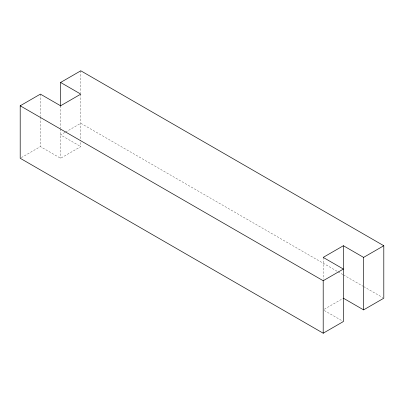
<?xml version="1.0" encoding="UTF-8"?>
<svg xmlns="http://www.w3.org/2000/svg" width="404" height="404" viewBox="0 0 404 404"><rect width="100%" height="100%" fill="white"/><g stroke="black" fill="none" stroke-linecap="round" stroke-linejoin="round"><path stroke-width="0.3" stroke-dasharray="2.02 1.52" d="M21.291 157.636L40.4 146.607L60.6 158.267L80.8 146.607L80.8 140.355M64.968 132.421L60.6 134.941L80.8 146.607M65.514 132.103L80.8 123.281L337.476 271.473M324.291 309.247L342.855 298.531M338.022 271.786L342.925 274.619M343.471 274.932L363.09 286.259M363.635 286.572L382.709 297.586M324.291 310.509L342.855 321.225M323.2 257.393L323.2 279.265M80.8 70.796L80.8 92.668M80.8 94.122L80.8 139.733M60.6 105.787L60.6 128.275M60.6 128.901L60.6 158.267M40.4 94.122L40.4 116.615M40.4 117.241L40.4 146.607"/><path stroke-width="0.61" d="M343.4 298.213L363.6 309.878L383.8 298.213L383.8 245.733L363.6 257.393L343.4 245.733L343.4 321.539L323.2 333.204L20.2 158.267L20.2 105.787L40.4 94.122L60.6 105.787L80.8 94.122L60.6 82.461L60.6 106.202M60.6 82.461L80.8 70.796L383.8 245.733M343.4 245.733L323.2 257.393L343.4 269.059L323.2 280.719L20.2 105.787M363.6 257.393L363.6 309.878M323.2 280.719L323.2 333.204"/></g></svg>
